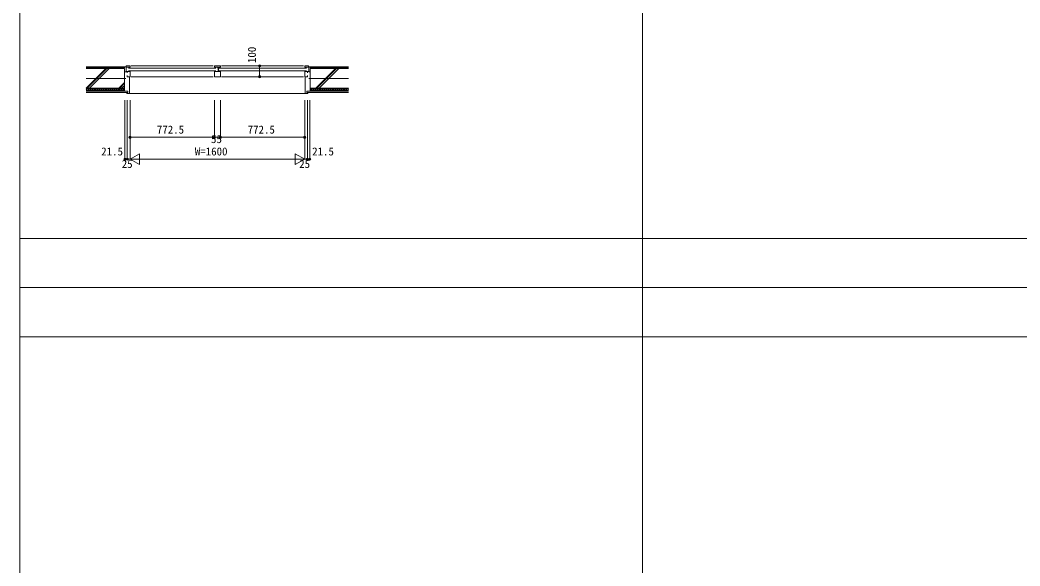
# Model space of a CAD drawing. Units: millimetres, scale not verified. Extents: x -14850 to 13831, y -10500 to 9500.
# Drawn here: x -14850 to -5691, y -500 to 4500 of the extents above; entities that cross this region are included whole.
import ezdxf
from ezdxf.enums import TextEntityAlignment as Align

# ---------------------------------------------------------------- set-up
doc = ezdxf.new("R2010")
doc.units = ezdxf.units.MM
doc.header["$LTSCALE"] = 50
doc.linetypes.add('CHAIN2', pattern=[12, 9, -1, 1, -1])
for name, color, linetype, lineweight in [('0-1_USER1', 7, 'Continuous', 9), ('0-2_YKK_ZWAK', 2, 'Continuous', 9), ('0-3_YKK_11', 7, 'Continuous', 9), ('0-5_YSS_K', 4, 'Continuous', 9)]:
    doc.layers.add(name, color=color, linetype=linetype, lineweight=lineweight)
doc.styles.add('ＭＳ ゴシック', font='')
doc.styles.get('ＭＳ ゴシック').set_extended_font_data('MS Gothic')

msp = doc.modelspace()

# ---------------------------------------------------------------- linework, layer by layer
at = {"layer": '0-1_USER1'}
for p, q in [((-14850, -10500), (-14850, 9500)), ((-9150, -10500), (-9150, 9000)), ((-14850, 2500), (13650, 2500)), ((-14850, 2050), (13650, 2050)), ((-14850, 1600), (13650, 1600))]:
    msp.add_line(p, q, dxfattribs=at)
at = {"layer": '0-2_YKK_ZWAK'}
for p, q in [((-12655.6, 3980.69), (-12655.6, 4080.69)), ((-12655.6, 3980.69), (-12780.6, 3980.69)), ((-13889, 3765.69), (-13889, 3225.69)), ((-13867.5, 3765.69), (-13867.5, 3225.69)), ((-13842.5, 3765.69), (-13842.5, 3225.69)), ((-13070, 3765.69), (-13070, 3425.69)), ((-13015, 3765.69), (-13015, 3425.69)), ((-12242.5, 3765.69), (-12242.5, 3225.69)), ((-12217.5, 3765.69), (-12217.5, 3225.69)), ((-12196, 3765.69), (-12196, 3225.69)), ((-13842.5, 3425.69), (-13070, 3425.69)), ((-13015, 3425.69), (-13070, 3425.69)), ((-13015, 3425.69), (-12242.5, 3425.69)), ((-13867.5, 3225.69), (-13889, 3225.69)), ((-13867.5, 3225.69), (-13842.5, 3225.69)), ((-13755.9, 3275.69), (-13842.5, 3225.69)), ((-13842.5, 3225.69), (-12242.5, 3225.69)), ((-13842.5, 3225.69), (-13755.9, 3175.69)), ((-13755.9, 3275.69), (-13755.9, 3175.69)), ((-12329.1, 3275.69), (-12329.1, 3175.69)), ((-12242.5, 3225.69), (-12217.5, 3225.69)), ((-12217.5, 3225.69), (-12196, 3225.69))]:
    msp.add_line(p, q, dxfattribs=at)
msp.add_lwpolyline([(-12329.1, 3275.69), (-12242.5, 3225.69), (-12329.1, 3175.69)], dxfattribs=at)
for centre, radius in [((-12655.6, 4080.69), 10), ((-12655.6, 4080.69), 6.5), ((-12655.6, 3980.69), 10), ((-12655.6, 3980.69), 6.5), ((-13842.5, 3425.69), 10), ((-13842.5, 3425.69), 6.5), ((-13070, 3425.69), 10), ((-13070, 3425.69), 6.5), ((-13015, 3425.69), 10), ((-13015, 3425.69), 6.5), ((-12242.5, 3425.69), 10), ((-12242.5, 3425.69), 6.5), ((-13889, 3225.69), 10), ((-13889, 3225.69), 6.5), ((-13867.5, 3225.69), 10), ((-13867.5, 3225.69), 6.5), ((-12217.5, 3225.69), 10), ((-12217.5, 3225.69), 6.5), ((-12196, 3225.69), 10), ((-12196, 3225.69), 6.5)]:
    msp.add_circle(centre, radius, dxfattribs=at)
at = {"layer": '0-3_YKK_11'}
for p, q in [((-13892.5, 4070.69), (-14242.5, 4070.69)), ((-13892.5, 4062.69), (-14242.5, 4062.69)), ((-13892.5, 4055.69), (-14242.5, 4055.69)), ((-14062.5, 4055.69), (-14242.5, 3875.69)), ((-14054.01, 4055.69), (-14234.01, 3875.69)), ((-14222.5, 4070.69), (-14222.5, 4062.69)), ((-14034.22, 4055.69), (-14214.22, 3875.69)), ((-14212.5, 4070.69), (-14212.5, 4062.69)), ((-14112.5, 4070.69), (-14112.5, 4062.69)), ((-14102.5, 4070.69), (-14102.5, 4062.69)), ((-14002.5, 4070.69), (-14002.5, 4062.69)), ((-13992.5, 4070.69), (-13992.5, 4062.69)), ((-13892.5, 3875.69), (-13892.5, 4055.69)), ((-12207.5, 4070.69), (-12192.5, 4070.69)), ((-12192.5, 4070.69), (-11842.5, 4070.69)), ((-12192.5, 4070.69), (-12192.5, 4062.69)), ((-12192.5, 4062.69), (-11842.5, 4062.69)), ((-12192.5, 4055.69), (-11842.5, 4055.69)), ((-12192.5, 3875.69), (-12192.5, 4055.69)), ((-12139.48, 3875.69), (-11959.48, 4055.69)), ((-12131, 3875.69), (-11951, 4055.69)), ((-12111.2, 3875.69), (-11931.2, 4055.69)), ((-12092.5, 4070.69), (-12092.5, 4062.69)), ((-12082.5, 4070.69), (-12082.5, 4062.69)), ((-11982.5, 4070.69), (-11982.5, 4062.69)), ((-11972.5, 4070.69), (-11972.5, 4062.69)), ((-11872.5, 4070.69), (-11872.5, 4062.69)), ((-11862.5, 4070.69), (-11862.5, 4062.69)), ((-13847.5, 3980.69), (-13847.5, 3825.69)), ((-12237.5, 3980.69), (-12237.5, 3825.69)), ((-14242.5, 3875.69), (-13892.5, 3875.69)), ((-14232.5, 3875.69), (-14242.5, 3865.69)), ((-14232.5, 3855.69), (-14242.5, 3865.69)), ((-13892.5, 3855.69), (-14242.5, 3855.69)), ((-14242.5, 3848.19), (-13862.5, 3848.19)), ((-14212.5, 3855.69), (-14232.5, 3875.69)), ((-14212.5, 3875.69), (-14232.5, 3855.69)), ((-14192.5, 3855.69), (-14212.5, 3875.69)), ((-14192.5, 3875.69), (-14212.5, 3855.69)), ((-14172.5, 3855.69), (-14192.5, 3875.69)), ((-14172.5, 3875.69), (-14192.5, 3855.69)), ((-14152.5, 3855.69), (-14172.5, 3875.69)), ((-14152.5, 3875.69), (-14172.5, 3855.69)), ((-14132.5, 3855.69), (-14152.5, 3875.69)), ((-14132.5, 3875.69), (-14152.5, 3855.69)), ((-14112.5, 3855.69), (-14132.5, 3875.69)), ((-14112.5, 3875.69), (-14132.5, 3855.69)), ((-14092.5, 3855.69), (-14112.5, 3875.69)), ((-14092.5, 3875.69), (-14112.5, 3855.69)), ((-14072.5, 3855.69), (-14092.5, 3875.69)), ((-14072.5, 3875.69), (-14092.5, 3855.69)), ((-14052.5, 3855.69), (-14072.5, 3875.69)), ((-14052.5, 3875.69), (-14072.5, 3855.69)), ((-14032.5, 3855.69), (-14052.5, 3875.69)), ((-14032.5, 3875.69), (-14052.5, 3855.69)), ((-14012.5, 3855.69), (-14032.5, 3875.69)), ((-14012.5, 3875.69), (-14032.5, 3855.69)), ((-13992.5, 3855.69), (-14012.5, 3875.69)), ((-13992.5, 3875.69), (-14012.5, 3855.69)), ((-13972.5, 3855.69), (-13992.5, 3875.69)), ((-13972.5, 3875.69), (-13992.5, 3855.69)), ((-13952.5, 3855.69), (-13972.5, 3875.69)), ((-13952.5, 3875.69), (-13972.5, 3855.69)), ((-13932.5, 3855.69), (-13952.5, 3875.69)), ((-13932.5, 3875.69), (-13952.5, 3855.69)), ((-13892.5, 3928.71), (-13945.52, 3875.69)), ((-13892.5, 3920.22), (-13937.03, 3875.69)), ((-13912.5, 3855.69), (-13932.5, 3875.69)), ((-13912.5, 3875.69), (-13932.5, 3855.69)), ((-13892.5, 3900.42), (-13917.23, 3875.69)), ((-13892.5, 3855.69), (-13912.5, 3875.69)), ((-13892.5, 3875.69), (-13912.5, 3855.69)), ((-13892.5, 3875.69), (-13892.5, 3855.69)), ((-13862.5, 3848.19), (-13862.5, 3835.69)), ((-11842.5, 3848.19), (-12222.5, 3848.19)), ((-12222.5, 3848.19), (-12222.5, 3835.69)), ((-11842.5, 3875.69), (-12192.5, 3875.69)), ((-12192.5, 3855.69), (-11842.5, 3855.69)), ((-12172.5, 3875.69), (-12152.5, 3855.69)), ((-12152.5, 3855.69), (-12132.5, 3875.69)), ((-12152.5, 3875.69), (-12132.5, 3855.69)), ((-12132.5, 3855.69), (-12112.5, 3875.69)), ((-12132.5, 3875.69), (-12112.5, 3855.69)), ((-12112.5, 3855.69), (-12092.5, 3875.69)), ((-12112.5, 3875.69), (-12092.5, 3855.69)), ((-12092.5, 3855.69), (-12072.5, 3875.69)), ((-12092.5, 3875.69), (-12072.5, 3855.69)), ((-12072.5, 3855.69), (-12052.5, 3875.69)), ((-12072.5, 3875.69), (-12052.5, 3855.69)), ((-12052.5, 3855.69), (-12032.5, 3875.69)), ((-12052.5, 3875.69), (-12032.5, 3855.69)), ((-12032.5, 3855.69), (-12012.5, 3875.69)), ((-12032.5, 3875.69), (-12012.5, 3855.69)), ((-12012.5, 3855.69), (-11992.5, 3875.69)), ((-12012.5, 3875.69), (-11992.5, 3855.69)), ((-11992.5, 3855.69), (-11972.5, 3875.69)), ((-11992.5, 3875.69), (-11972.5, 3855.69)), ((-11972.5, 3855.69), (-11952.5, 3875.69)), ((-11972.5, 3875.69), (-11952.5, 3855.69)), ((-11952.5, 3855.69), (-11932.5, 3875.69)), ((-11952.5, 3875.69), (-11932.5, 3855.69)), ((-11932.5, 3855.69), (-11912.5, 3875.69)), ((-11932.5, 3875.69), (-11912.5, 3855.69)), ((-11912.5, 3855.69), (-11892.5, 3875.69)), ((-11912.5, 3875.69), (-11892.5, 3855.69)), ((-11892.5, 3855.69), (-11872.5, 3875.69)), ((-11892.5, 3875.69), (-11872.5, 3855.69)), ((-11872.5, 3855.69), (-11852.5, 3875.69)), ((-11872.5, 3875.69), (-11852.5, 3855.69)), ((-11852.5, 3875.69), (-11842.5, 3865.69)), ((-11852.5, 3855.69), (-11842.5, 3865.69)), ((-13862.5, 3835.69), (-14242.5, 3835.69)), ((-13872.5, 3825.69), (-13872.5, 3835.69)), ((-13847.5, 3825.69), (-13872.5, 3825.69)), ((-13847.5, 3825.69), (-13042.5, 3825.69)), ((-12237.5, 3825.69), (-13042.5, 3825.69)), ((-12237.5, 3825.69), (-12212.5, 3825.69)), ((-12222.5, 3835.69), (-11842.5, 3835.69)), ((-12212.5, 3825.69), (-12212.5, 3835.69))]:
    msp.add_line(p, q, dxfattribs=at)
at = {"layer": '0-3_YKK_11', "linetype": 'CHAIN2'}
for p, q in [((-13880, 3965.69), (-14242.5, 3965.69)), ((-12205, 3965.69), (-11842.5, 3965.69))]:
    msp.add_line(p, q, dxfattribs=at)
at = {"layer": '0-3_YKK_11'}
for points in [[(-13877.5, 4070.69), (-13892.5, 4070.69), (-13892.5, 4062.69)], [(-12192.5, 3875.69), (-12192.5, 3855.69), (-12172.5, 3875.69)], [(-12192.5, 3875.69), (-12172.5, 3855.69), (-12152.5, 3875.69)]]:
    msp.add_lwpolyline(points, dxfattribs=at)
at = {"layer": '0-5_YSS_K'}
for p, q in [((-13842.5, 4066.69), (-13879, 4066.69)), ((-13877.5, 4068.69), (-13877.5, 4080.69)), ((-13877.5, 4080.69), (-13842.5, 4080.69)), ((-13857.5, 4059.69), (-13055, 4059.69)), ((-13055, 4035.69), (-13857.5, 4035.69)), ((-13842.5, 4080.69), (-13842.5, 4066.69)), ((-13832.5, 4080.69), (-13080, 4080.69)), ((-13070, 4080.69), (-13070, 4066.69)), ((-13015, 4080.69), (-13070, 4080.69)), ((-13070, 4066.69), (-13038.5, 4066.69)), ((-13030, 4059.69), (-12227.5, 4059.69)), ((-12227.5, 4035.69), (-13030, 4035.69)), ((-13015, 4066.69), (-13015, 4080.69)), ((-13005, 4080.69), (-12252.5, 4080.69)), ((-12242.5, 4080.69), (-12242.5, 4066.69)), ((-12207.5, 4080.69), (-12242.5, 4080.69)), ((-12242.5, 4066.69), (-12206, 4066.69)), ((-12207.5, 4068.69), (-12207.5, 4080.69)), ((-12206, 4067.19), (-12207.5, 4068.69)), ((-12206, 4025.69), (-12206, 4067.19)), ((-13879, 4028.69), (-13842.5, 4028.69)), ((-13867.5, 4016.69), (-13867.5, 4028.69)), ((-13867.5, 3980.69), (-13867.5, 3990.69)), ((-13842.5, 3980.69), (-13867.5, 3980.69)), ((-13842.5, 4028.69), (-13842.5, 3980.69)), ((-13080, 3980.69), (-13832.5, 3980.69)), ((-13070, 4028.69), (-13070, 3980.69)), ((-13036, 4028.69), (-13070, 4028.69)), ((-13070, 3980.69), (-13015, 3980.69)), ((-13015, 3980.69), (-13015, 4028.69)), ((-12252.5, 3980.69), (-13005, 3980.69)), ((-12206, 4028.69), (-12242.5, 4028.69)), ((-12217.5, 4016.69), (-12217.5, 4028.69)), ((-12217.5, 3980.69), (-12217.5, 3990.69)), ((-12196, 4025.69), (-12206, 4025.69))]:
    msp.add_line(p, q, dxfattribs=at)
for points in [[(-13889, 4025.69), (-13879, 4025.69), (-13879, 4067.19), (-13877.5, 4068.69)], [(-13038.5, 4066.69), (-13038.5, 4057.99), (-13036, 4057.99), (-13036, 4028.69)], [(-13015, 4028.69), (-13032, 4028.69), (-13032, 4066.69), (-13015, 4066.69)], [(-12242.5, 4028.69), (-12242.5, 3980.69), (-12217.5, 3980.69)]]:
    msp.add_lwpolyline(points, dxfattribs=at)

# ---------------------------------------------------------------- texts
at = {"layer": '0-2_YKK_ZWAK', "color": 4, "style": 'ＭＳ ゴシック'}
msp.add_text('100', height=73.31, rotation=90, dxfattribs=at).set_placement((-12667.6, 4105.69), align=Align.BOTTOM_LEFT)
for s, p in [('772.5', (-13596.54, 3437.69)), ('772.5', (-12764.92, 3437.69)), ('55', (-13100.33, 3350.91)), ('21.5', (-14106.31, 3237.69)), ('W=1600', (-13248.7, 3237.69)), ('21.5', (-12174.39, 3237.69)), ('25', (-13918.41, 3122.99)), ('25', (-12293.03, 3122.99))]:
    msp.add_text(s, height=73.31, dxfattribs=at).set_placement(p, align=Align.BOTTOM_LEFT)

doc.saveas('drawing.dxf')
